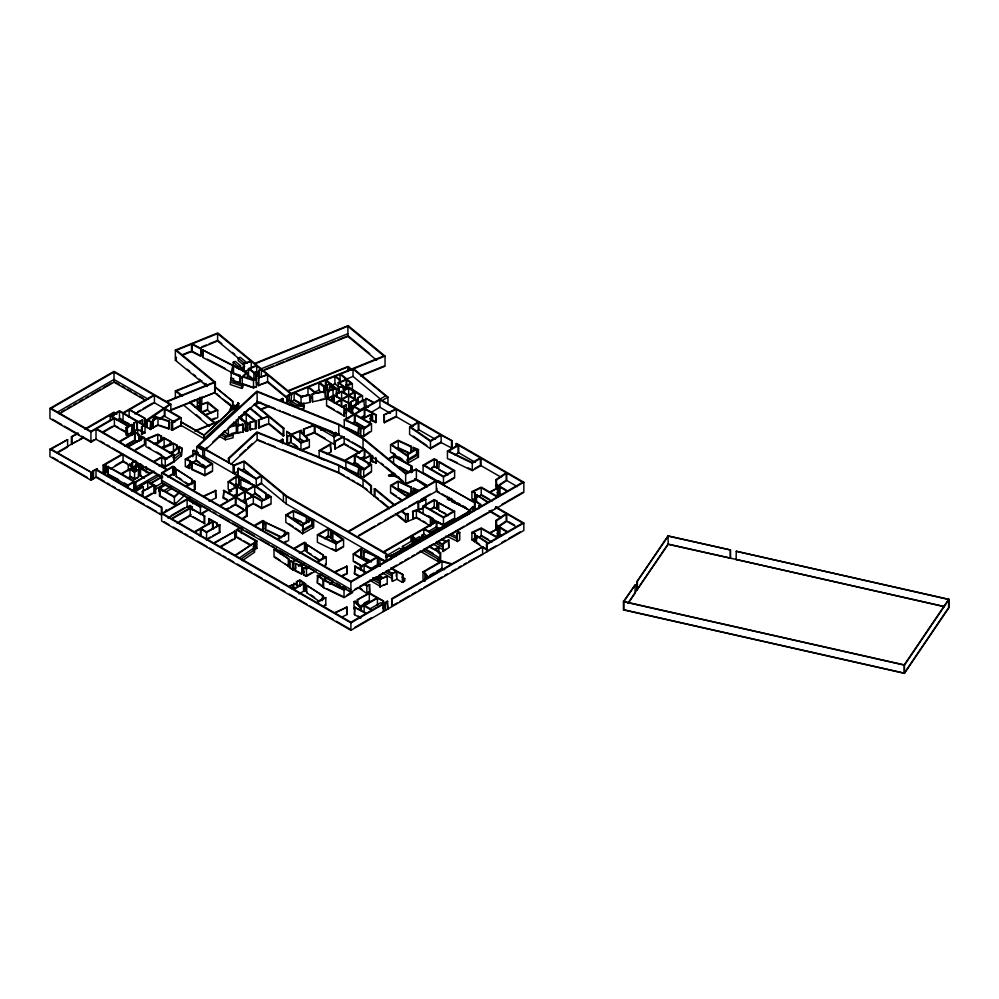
<?xml version="1.0" encoding="UTF-8"?>
<svg xmlns="http://www.w3.org/2000/svg" width="999" height="999" viewBox="0 0 999 999"><rect width="100%" height="100%" fill="white"/><g stroke="black" fill="none" stroke-linecap="round" stroke-linejoin="round"><path stroke-width="1.5" d="M411.688 540.596L411.688 536.151L423.801 529.158L431.468 533.578M231.169 380.344L231.169 372.927L232.767 365.634L202.722 349.987L202.722 357.417L232.767 373.064M202.722 349.987L247.402 372.602L243.381 376.523L253.484 379.97L255.969 378.971L256.456 386.788L253.521 387.974L242.233 384.116L242.233 376.698L246.328 372.702L233.529 366.034L232.068 372.677L240.21 375.449L240.21 382.867L233.529 381.143L233.529 378.683L231.169 377.884L230.245 384.515L241.696 388.411L242.982 387.162L242.982 384.702L232.954 381.281L233.529 378.683M298.089 408.441L303.534 409.003L303.971 405.107L296.578 404.358L289.298 400.149L287.512 401.173L287.512 396.216L294.143 392.832L301.049 396.815L309.802 394.967L309.802 402.397L301.049 404.233L294.143 400.249L294.143 392.832M303.534 409.003L303.971 405.107M635.102 584.964L623.863 601.548L623.863 609.765L904.257 673.114L948.613 607.667L948.613 599.462L736.251 551.273L949.05 599.35L949.05 607.567L904.457 673.363L623.426 609.877L623.426 601.66L635.102 584.964L635.102 593.181L628.184 603.384M637.05 581.555L668.019 535.864L730.469 549.974L730.469 558.179L668.206 544.33L637.05 589.772L637.05 581.555L668.206 536.113L730.469 549.974M628.671 602.135L668.019 544.068L944.492 606.53M944.067 606.643L736.251 559.49M904.257 673.114L904.257 664.897L948.613 599.462M904.457 673.363L904.457 665.147L949.05 599.35M386.788 556.618L395.716 553.796L467.295 512.475L473.002 506.456L473.251 509.89L469.455 513.873M385.552 557.23L395.916 553.958L467.569 512.587L473.251 506.605M134.328 423.464L134.328 430.881L133.741 430.544L133.741 423.126L137.363 421.715L143.806 425.449L141.558 426.748L141.558 434.165L144.992 432.867L145.117 418.469L129.745 409.59L154.42 395.354L169.718 404.183L146.541 419.98L146.541 427.397L151.099 429.333L151.099 421.915L148.052 420.154L153.409 416.396L157.255 417.682L152.522 420.417L152.522 427.834L158.017 425.349L168.843 428.946L169.256 421.103L153.946 416.021L153.946 420.467M237.587 405.419L237.762 403.072L238.761 403.434L238.761 406.718L204.146 438.698L181.006 425.337L172.59 430.194L171.316 429.77L171.316 422.352L180.057 417.782L164.348 408.716L153.946 416.021M168.843 428.946L169.256 421.103M171.316 429.77L180.657 425.537M239.772 383.279L240.21 375.449M241.696 388.411L241.696 385.951L242.982 384.702M227.922 413.386L232.617 405.207L232.617 401.436L214.685 386.663L232.854 401.298L232.617 404.72L236.338 406.069M204.083 439.622L204.083 435.102L238.299 403.484L237.587 403.234M204.146 438.698L204.146 435.414L238.761 403.434M196.703 452.672L196.703 446.74L256.88 391.133L279.383 400.224L282.542 398.414L283.129 401.723M192.869 456.755L192.869 450.824L193.681 450.062L198.326 452.747L198.326 455.719M257.13 391.82L199.088 445.454L233.466 465.297L244.193 460.964L286.813 496.103L348.014 531.431L435.714 480.794L416.383 469.642L405.656 473.976L363.037 438.836L338.786 424.837L257.13 391.82L257.13 401.985L338.786 434.99L363.037 449.001L405.656 484.128L416.383 479.795L426.698 485.739M204.807 449.4L207.08 447.315M212.737 442.082L225.187 430.581M229.72 426.398L233.117 423.251M238.773 418.019L248.963 408.616M204.77 450.349L257.567 401.573L256.88 401.286M179.083 492.095L174.251 496.553L160.065 488.361L160.065 495.779L166.508 499.5M174.4 497.327L159.465 488.698L159.465 496.116L174.4 504.745L174.4 497.327L178.971 493.106M174.251 503.971L175.749 502.597M174.4 504.745L184.678 495.254M228.421 462.687L228.421 458.241L256.88 431.93L279.383 441.034L282.542 439.21L283.129 442.52M229.133 462.949L229.133 458.491L257.13 432.629L338.786 465.634L363.037 479.645L370.729 485.989L370.729 493.406L371.416 493.119L371.416 485.701L363.686 479.333L339.323 465.259L280.082 441.308L283.129 439.56M239.81 455.132L245.492 449.875M247.777 447.777L252.335 443.568M231.368 463.848L257.13 440.047L257.13 432.629M181.368 448.426L179.233 447.19L179.233 452.147L181.156 453.259L181.368 455.844L181.855 448.027L179.221 446.503L171.166 453.009L162.8 448.176L173.476 443.868L177.198 445.342L177.198 448.314M181.368 455.844L181.855 448.027M170.841 444.642L170.841 441.67L164.123 438.474L156.656 444.63L161.601 447.49L172.864 442.832L177.198 445.342M161.988 447.652L164.123 445.891L164.123 438.474M179.233 447.19L171.766 453.359L173.876 454.57L173.876 461.988L165.247 466.97L161.701 464.91L159.153 466.383M172.827 457.43L179.233 452.147M173.689 459.428L181.156 453.259M173.876 461.988L181.156 455.731M192.869 450.824L196.279 452.797L185.302 459.128L185.302 466.558L189.435 468.481L189.96 460.676L186.551 459.09L196.279 453.484L211.401 463.811L204.845 467.594L191.658 462.087L191.658 469.505L204.907 475.661L212.537 471.266L212.537 463.848L197.278 453.409L198.326 452.747M189.435 468.481L189.96 460.676M191.658 469.505L192.183 461.713M306.156 522.976L306.681 516.67L293.431 510.514L285.801 514.91L285.801 522.327L302.56 533.778L313.698 527.347L313.698 519.93L308.903 517.694L308.379 522.527M410.914 452.709L411.438 446.403L398.189 440.247L390.572 444.642L390.572 452.06L407.317 463.511L418.469 457.08L418.469 449.662L413.661 447.427L413.136 450.774M410.914 493.506L411.438 487.2L398.189 481.043L390.572 485.439L390.572 492.869L402.16 500.786M413.136 491.57L413.661 488.236L418.469 490.459L416.558 490.197L406.83 495.804L407.917 496.553L407.317 496.89L390.572 485.439M362.45 566.72L353.246 561.413L353.246 553.983L360.602 548.788L361.888 549.4L361.363 557.192L360.714 549.462L361.888 549.4M360.714 549.462L354.37 553.958L368.306 562L376.835 557.067L363.574 550.811L363.574 558.229L371.528 561.987M363.574 550.811L378.022 557.067L378.022 564.485L370.467 568.856M363.574 558.229L364.098 550.437M159.728 419.38L164.885 415.759L164.885 408.329L170.841 404.145L166.87 401.86L215.372 382.242L215.372 388.186M161.064 417.682L163.536 415.946M150.2 426.073L153.409 423.813M295.279 560.077L292.607 561.625L290.122 560.676L290.122 568.094L293.132 570.042L293.144 562L297.19 559.665M301.586 574.05L302.123 566.258L301.586 574.05L295.329 571.091L295.329 563.661L300.949 565.709L304.508 563.648M293.132 570.042L293.656 562.25M295.329 571.091L295.866 563.286M302.123 566.258L295.329 563.661M316.134 570.791L306.481 576.373L303.796 575.099L303.796 567.682L306.418 568.294L308.866 566.883M303.796 575.099L306.418 575.711M438.898 553.021L438.898 547.09L434.577 549.363L429.32 546.328M442.232 539.11L446.053 541.321L448.838 540.122L448.838 547.539L443.169 551.523L442.52 543.793L445.517 541.695L441.683 539.485M457.067 531.193L459.765 532.467L459.765 539.885L457.392 541.545L456.755 533.816L458.578 532.542L455.794 531.218M438.898 547.09L435.177 549.7L440.659 552.872L440.659 560.289L438.286 561.663L420.104 551.161M443.169 551.523L443.169 544.105L448.838 540.122M457.392 541.545L457.392 534.128L459.765 532.467M442.52 551.211L445.517 549.113M456.755 541.233L456.98 533.666M231.731 491.283L228.159 489.21L228.159 481.793L235.914 476.386L239.211 477.984L236.026 477.072L229.283 481.755L245.23 490.959L254.133 485.814L240.859 479.408L240.859 486.825L247.502 490.034M233.778 486.051L236.026 484.49L236.026 477.072M363.624 435.889L369.23 431.98M363.624 476.685L370.354 472.003M240.859 479.408L255.057 485.626L266.483 493.518L266.483 499.45M236.026 484.49L239.211 485.402L239.211 477.984M240.859 486.825L246.865 489.085M348.713 418.693L346.154 417.22L346.154 409.802L353.821 414.235L344.268 419.755L344.268 427.172L358.241 433.928L358.778 426.136L345.504 419.717L354.42 414.573L370.354 423.776L363.624 428.459L360.439 427.56L360.439 434.977L363.723 436.563L371.491 431.168L371.491 423.751L363.137 418.918L370.467 414.697L370.467 422.115L369.867 421.765M363.723 436.563L363.723 429.145L371.491 423.751M358.241 433.928L358.778 426.136M360.439 434.977L360.976 427.185M340.247 466.471L358.241 474.725L358.778 466.933L345.504 460.527L354.42 455.382L370.354 464.585L363.624 469.268L360.439 468.356L360.439 475.774L363.723 477.372L371.491 471.965L371.491 464.547L363.137 459.727L370.467 455.494L370.467 462.912L368.019 464.323M363.723 477.372L363.723 469.955L371.491 464.547M358.241 474.725L358.778 466.933M360.439 475.774L360.976 467.994M260.452 529.932L263.286 528.846L263.823 521.053L262.725 520.516L254.071 525.511L236.8 515.546L247.103 508.591L236.201 515.197L220.317 506.031L235.377 497.34L246.266 503.971L246.266 511.388L246.878 511.051L246.878 503.633L235.964 496.99L245.23 491.645L252.759 495.991L245.429 500.224L245.429 503.196M281.506 537.649L265.472 529.895L265.472 522.477L284.715 531.143L284.715 535.601M263.286 528.846L263.823 521.053M265.472 529.895L266.009 522.102M284.178 535.963L284.715 531.143M447.427 496.403L447.427 499.363L449.95 499.962L448.663 499.338M469.293 509.952L451.598 501.386L465.746 507.604M240.16 528.321L237.575 529.807L256.893 540.971L256.893 548.389L254.782 549.088L254.782 541.658L255.756 540.996L236.388 529.807L236.388 537.225L250.587 545.429M220.692 546.977L234.965 538.736L234.965 531.318L214.198 543.306L234.952 555.282L253.596 543.231L235.539 555.619L288.699 586.313L292.37 584.877L292.37 589.323M255.432 549.388L255.432 541.97L256.893 540.971M239.198 558.066L252.622 548.851L254.545 549.787L254.545 552.26L242.245 560.701M254.782 549.088L255.756 548.414L253.172 546.928M241.021 559.078L254.545 549.787M242.62 518.294L246.466 515.696L246.466 508.279M241.945 519.48L247.103 516.008L247.103 508.591M496.091 489.11L496.703 484.315L507.592 490.959L522.652 482.255L506.768 473.089L496.503 480.019L496.503 487.437L495.866 479.695L506.181 472.739L480.969 458.191L472.315 463.186L447.427 451.148L447.427 458.566L472.315 470.604L480.969 465.609L480.969 458.191M499.737 484.515L504.895 481.031M499.075 485.701L506.768 480.507L506.768 473.089M496.091 529.907L496.703 525.124L507.592 531.755L522.652 523.064L506.768 513.886L496.503 520.816L496.503 528.234L495.866 527.922L495.866 520.504L506.181 513.548L495.566 507.417M498.451 526.186L506.181 520.966L506.181 513.548M497.789 527.372L506.768 521.316L506.768 513.886M215.372 382.242L176.523 350.212L191.508 344.156L191.508 351.573L200.599 356.306L201.161 348.526L192.208 343.868L192.208 351.298L201.161 355.956L201.161 348.526M202.722 357.417L203.284 349.638M228.396 500.924L223.289 498.126L223.876 490.347L235.377 496.653L244.63 491.308L244.63 498.726M223.289 498.126L223.876 490.347M355.007 421.653L355.007 414.235L364.273 408.891L372.003 413.124L371.878 420.604L375.774 422.602L376.348 414.835L364.86 408.541L364.86 415.971M375.774 422.602L376.348 414.835M372.003 455.407L371.878 461.413L376.348 463.061L376.348 458.603M359.578 576.648L354.47 573.863L355.045 566.083L366.546 572.39L371.653 569.442L364.123 565.097L360.364 566.583L360.364 569.542M354.47 573.863L355.045 566.083M360.851 618.156L354.47 614.66L354.47 607.242L366.546 613.186L371.653 610.239L364.123 605.894L360.364 607.38L360.364 610.352M354.47 614.66L355.045 606.893M162.7 477.722L96.016 439.223L90.921 442.17L49.95 418.506L49.95 408.354L114.036 371.353L166.271 401.511L214.211 382.13L175.362 350.1L217.794 332.942L254.72 363.386L348.114 325.637L385.04 356.081L385.04 366.233L360.739 376.061M110.24 416.059L119.493 410.726L123.052 412.774L153.821 395.005L114.036 372.04L51.136 408.354L90.921 431.318L113.799 418.119L110.24 416.059L110.24 420.517M57.83 411.913L114.036 379.458L148.514 399.363M61.963 411.576L64.635 410.027M67.308 408.491L71.316 406.181M73.988 404.632L76.648 403.097M79.321 401.548L83.329 399.238M86.001 397.702L88.674 396.153M91.346 394.617L100.687 389.223M103.359 387.674L111.364 383.054M59.166 413.873L114.036 382.192L145.866 400.574M93.531 471.303L93.531 478.721L92.932 478.384L92.932 470.966L96.016 469.867L161.363 507.592L161.363 515.009L96.016 477.285L90.921 480.232L49.95 456.58L49.95 449.15L67.62 439.635L67.62 447.065L57.467 452.909M57.83 452.023L71.404 444.18L71.404 436.763L78.072 432.917M84.728 429.071L114.036 412.15L116.721 413.698M67.62 439.635L51.136 449.15L91.508 472.465L91.508 479.882M71.404 436.763L77.26 434.078M86.451 428.771L114.036 412.837L116.696 414.373M136.763 428.796L136.763 421.378L119.493 411.401L111.426 416.059L128.709 426.036L132.318 424.625L132.318 432.043L127.16 435.027L127.76 435.364L127.16 427.609L132.318 424.625M49.95 408.354L90.921 432.005L96.016 429.058L166.696 469.867L161.601 472.814L161.601 482.967L350.899 592.257L523.838 492.42L523.838 482.255L456.506 443.381L455.906 446.69M127.76 435.364L125.974 435.027L125.974 427.609L128.109 426.373L114.398 418.456L96.616 428.721L118.981 441.633L134.628 432.604L134.628 440.022L126.811 444.543M145.117 418.469L129.158 409.94L123.639 413.111L138.424 421.653L142.52 419.98L142.52 424.425M74.076 442.644L76.736 441.108M79.396 439.572L83.392 437.262M71.404 444.18L83.829 437.699M116.808 420.379L119.493 418.831L134.266 427.36M103.034 431.743L112.45 426.311M137.762 411.7L140.447 410.152M143.119 408.603L152.485 403.196M102.959 432.48L114.985 425.537M134.94 414.011L154.42 402.772L164.61 408.653M93.619 439.922L90.921 441.483L81.643 436.126M133.741 423.126L136.763 421.378M125.974 427.609L127.76 427.947M142.52 419.98L139.011 421.99L144.992 425.449L141.558 426.748M131.543 435.277L131.543 430.819L133.616 431.331L137.363 429.145L137.363 421.715M137.762 435.552L137.762 429.62L134.203 431.668L139.485 434.727L139.485 440.659M146.541 419.98L151.099 421.915M152.522 420.417L158.017 417.932L168.843 421.528M145.117 425.886L144.53 426.236L144.53 418.806M139.485 434.727L135.227 432.942L119.58 441.983L127.635 446.628L143.282 437.599L140.909 436.226L140.909 440.684M146.541 427.397L147.452 427.235M141.558 434.165L143.806 432.867M152.522 427.834L157.255 425.099M140.909 436.226L144.468 437.599L144.468 445.017L134.478 450.786M124.788 446.391L135.227 440.359L137.675 441.783M144.468 437.599L128.234 446.978L153.484 461.55L161.701 456.805L165.247 458.866L172.69 454.57L145.891 439.11L145.891 446.528L167.32 458.903M171.316 422.352L172.59 422.777L181.244 417.782L181.244 426.436M145.891 439.11L157.854 434.178L161.488 436.263L161.488 440.721M92.932 470.966L96.965 468.631L97.565 468.981L96.616 469.53L125.674 486.301L133.741 481.655L133.741 489.073M106.219 472.49L105.27 471.953L105.27 464.523L106.219 465.072L105.619 472.839L103.134 472.49L103.134 465.072L121.89 454.245M49.95 449.15L91.508 472.465M103.134 465.072L106.219 465.072M105.27 464.523L123.052 454.258L123.052 461.675L110.352 469.018M181.006 425.337L181.244 421.915L204.083 435.102M348.501 325.961L255.207 363.786L291.171 393.444L383.866 355.969L347.902 326.311L347.902 336.463L376.673 360.189M135.464 449.538L143.282 445.017M128.521 486.051L107.642 474.001L107.642 466.583L121.179 473.713L132.442 467.207L128.284 464.81L128.284 470.754M170.841 441.67L163.511 437.437L155.444 443.943L147.09 439.11L157.767 434.802L161.488 436.263M103.134 472.49L107.155 470.179M115.197 465.534L123.227 460.889M105.27 471.953L107.805 470.479M107.642 474.001L118.581 479.632M128.284 464.81L129.945 463.861L130.544 464.198L129.47 464.81L133.804 467.107L133.804 471.553M131.968 467.145L131.968 462.699L134.803 461.051M131.968 462.699L135.989 461.051L135.989 465.497M135.227 471.54L135.227 465.596L138.299 463.823M127.61 478.096L129.945 476.748L134.565 479.42L138.424 477.197L138.424 469.78L134.565 472.003L129.945 469.33L121.766 474.05L135.277 481.855L149.513 473.638L139.848 468.269L139.848 475.686L144.43 478.134M133.804 467.107L130.544 468.993L134.565 471.316L138.424 469.78M135.227 465.596L140.022 468.169L139.848 475.686M173.876 454.57L165.247 459.552L161.701 457.492L154.071 461.9L167.295 469.53L173.014 466.221L175 467.594L174.363 475.324L172.952 474.363L172.952 466.945L162.787 472.814L203.247 496.166L215.834 490.584L215.834 498.002L209.166 501.298M140.622 475.249L141.209 475.586M152.959 472.34L135.277 482.542L134.328 481.993L126.274 486.65L134.328 491.308L142.12 486.8L140.11 485.639L140.11 488.611M153.983 471.066L150.1 473.301L136.588 465.497L138.898 464.16L138.898 468.618M290.534 405.382L286.925 403.296L286.925 395.879L290.559 393.781L267.607 374.862L258.304 378.022L259.403 377.585L255.507 374.375L260.09 377.31L267.12 374.463L261.601 369.905L258.766 370.454L261.114 369.505L256.718 365.884L249.688 368.718L254.083 372.352L256.918 371.79L256.918 374.762M166.496 465.571L172.69 461.988M283.129 398.751L280.082 400.512L339.323 424.463L363.686 438.524L405.856 473.301L416.483 469.006M158.217 474.263L135.876 487.15L137.65 488.186L140.285 486.663M140.11 485.639L147.727 481.243L155.669 485.826L155.669 493.244L153.896 492.907L145.317 497.852M131.643 490.971L134.328 489.41L137.65 490.646M142.283 495.954L142.283 491.508L153.297 485.139L147.727 481.93L141.296 485.639L143.307 486.8L143.307 492.744M196.703 446.74L202.76 450.237L204.483 449.25L234.066 465.646L234.066 473.064L238.449 475.599L237.862 475.936L238.449 468.181L256.256 478.459L261.039 475.686M148.164 482.117L159.99 475.287M348.501 366.758L287.999 391.321M143.307 486.8L134.927 491.645L161.95 507.255L161.95 514.672L159.253 513.111M291.646 393.831L291.046 401.598L294.842 399.962L301.261 403.671L304.008 403.097M150.787 483.054L162.612 476.236M150 483.991L162.013 477.06M169.58 475.624L173.014 473.651M188.961 464.435L191.396 463.037M193.831 461.625L196.279 460.214M202.76 456.98L203.896 456.331L256.256 486.563L261.526 483.516L261.526 476.086L256.256 479.133L237.862 468.519M167.882 477.285L172.952 474.363M196.279 453.484L196.279 460.901L186.551 466.508L189.96 468.094M142.283 491.508L153.896 485.489L155.669 485.826M155.107 486.938L161.776 483.091M155.107 489.398L164.435 484.016M158.966 491.271L158.966 488.811L165.397 485.102M145.954 496.803L152.073 493.269M170.742 486.713L163.037 491.158L158.966 488.811M191.658 462.087L204.907 468.244L212.537 463.848M165.609 492.145L172.028 488.424M211.401 471.241L204.845 475.012L192.183 469.13M185.989 486.213L194.305 480.919L195.23 481.555L195.23 488.973L192.757 490.397M186.576 486.55L195.23 481.555M341.196 406.868L341.196 399.45L335.302 402.859L327.822 398.539L332.055 396.491L332.055 400.949M354.445 399.225L354.445 391.808L348.564 395.204L341.733 391.208L336.488 393.731L336.488 396.703M349.275 407.879L349.275 403.434L341.795 399.8L335.901 403.196L342.195 406.83L346.066 404.595L346.665 409.39M350.699 407.867L350.699 401.923L354.857 399.525L348.564 395.891L342.382 399.45L349.275 403.434M357.467 403.958L357.467 398.014L361.338 395.779L355.045 392.145L349.151 395.542L356.044 399.525L356.044 405.457M301.661 433.554L301.174 430.194L291.171 434.24L286.725 431.431L290.559 434.577L286.925 436.675L291.046 434.99L300.986 443.181L300.986 450.599L309.353 447.227L309.353 439.797L308.803 439.248L301.198 442.507L291.646 434.64L299.875 431.318L306.656 438.074L306.656 441.034M346.665 404.932L342.782 407.18L344.73 408.291L344.143 416.059L326.586 405.919L326.586 398.501L332.055 396.491M350.699 401.923L356.044 399.525M357.467 398.014L362.525 395.779L362.525 401.71M495.554 506.73L523.838 523.064L523.838 530.481L350.899 630.332L161.601 521.041L161.601 513.611L166.696 510.676L165.747 510.127L167.295 510.327L188.187 498.264M326.586 398.501L344.73 408.291M202.834 505.831L200.412 507.217L187.138 499.562L162.787 513.611L171.403 518.593L191.134 507.205L189.111 506.043L189.111 509.003M190.26 497.752L187.725 499.213L200.412 506.543M286.725 431.431L286.925 444.105L290.559 442.008L290.559 434.577M346.154 409.802L351.211 407.567L351.211 413.499M352.635 413.474L352.635 406.056L363.873 399.575L364.473 407.33L359.141 410.402M368.444 407.305L365.896 405.831L365.896 398.401L374.163 402.497L385.614 395.879L353.034 369.018L340.709 374.001L352.372 383.616L352.372 391.034M351.211 407.567L347.34 409.802L354.42 413.886L360.314 410.489L352.635 406.056M364.473 399.912L353.821 406.056L360.901 410.152L373.564 402.834L365.896 398.401M286.925 444.105L291.046 442.407L291.046 434.99M344.081 413.848L346.665 412.362M353.658 408.316L351.286 409.69L351.286 402.272M171.204 515.484L184.278 507.942M167.907 518.081L187.138 506.98L189.798 508.503M192.782 503.708L196.229 502.235M189.111 506.043L190.185 505.419L192.32 507.205L192.32 510.164M177.21 523.339L190.26 515.809L204.72 523.476L204.72 516.058L190.26 508.391L172.003 518.931L194.281 531.805L212.537 521.266L212.537 528.683M192.32 507.205L190.846 508.054L204.72 516.058M364.86 408.541L379.92 399.85L395.804 409.028L383.816 414.947L384.353 422.739L396.403 416.783L396.403 409.365L383.816 414.947M385.04 356.081L353.584 368.793L387.949 397.127L382.18 400.474L452.122 440.846L452.122 448.264L440.547 442.27M229.183 493.818L229.183 490.846L236.513 486.613L236.513 494.03L234.066 495.442M229.183 490.846L237.1 486.963L244.63 491.308M179.296 521.453L191.134 514.622M360.901 417.57L363.436 416.108M351.873 423.464L354.42 421.99L365.047 428.134M361.626 417.832L364.273 416.308L364.273 408.891M371.141 412.337L379.92 407.267L379.92 399.85M372.003 413.124L375.774 415.184M338.261 433.828L335.527 435.402L326.523 430.194L325.1 431.019L315.01 425.199L315.01 432.617M201.698 513.211L205.569 510.976M314.785 424.687L303.509 429.245L314.31 425.474L334.103 436.9L339.385 433.853M208.878 509.752L200.412 514.647L200.412 507.217M227.173 499.425L223.876 497.777M233.441 496.491L237.1 494.38L237.1 486.963M265.846 498.276L265.846 493.818L254.733 486.163L245.816 491.308L261.763 500.511L269.88 496.615L267.67 495.092L268.306 494.78L271.054 496.678L271.054 504.095L261.701 508.578L253.346 503.758L246.016 507.992M256.256 485.876L261.039 483.104L286.164 503.833L386.226 561.6L386.226 554.183L286.164 496.416L243.993 461.638L233.366 465.934L233.366 473.351M319.143 457.942L319.143 450.524L330.319 444.068L330.906 451.823L326.985 454.095M359.652 453.134L344.156 444.18L334.702 448.951L334.702 441.533L342.732 436.9M330.906 444.405L320.442 450.462L344.742 460.277L364.46 448.901M334.702 441.533L344.156 436.763L344.156 444.18M208.516 523.389L209.103 518.593L217.282 523.314L217.282 526.286M225.999 509.478L228.509 508.029M231.019 506.58L233.529 505.132M226.586 509.827L235.377 504.757L235.377 497.34M241.258 501.361L245.23 499.063L245.23 491.645M250.911 495.779L254.733 493.581L254.733 486.163M338.723 446.64L344.068 443.544M245.429 500.224L253.346 496.341L261.701 501.161L271.054 496.678M206.556 532.517L206.556 539.935L219.892 532.242L219.892 524.825L206.556 532.517L200.387 528.958L194.88 532.142L213.611 542.957L234.965 531.318M200.986 536.038L200.986 528.621L213.137 521.603L217.282 523.314M246.653 506.943L251.536 504.12M219.892 524.825L206.556 531.83L200.986 528.621M207.829 538.523L210.377 537.05M212.924 535.576L219.892 532.242M355.007 462.45L355.007 455.032L364.273 449.687L364.273 457.105L360.302 459.403M452.122 440.846L441.146 435.202L441.146 442.619L430.469 448.776L409.602 434.403L409.602 426.985L418.256 421.99L418.256 429.408L435.439 439.323M418.856 422.327L410.739 427.01L430.532 440.646L440.547 434.852L418.856 422.327L418.856 429.745L416.533 431.081M236.388 529.807L239.735 527.872M360.514 458.591L363.149 457.08M351.873 464.273L354.42 462.799L365.047 468.931M410.914 446.778L398.251 440.896L391.708 444.667L406.281 454.632L415.896 449.088L413.136 447.802M263.286 521.428L254.658 525.861L277.272 538.911L287.387 533.066L286.363 532.567L286.9 532.205L288.624 533.041L288.624 540.459L284.59 542.782M220.092 546.628L226.586 542.894M229.183 541.396L233.067 539.148M306.156 517.045L293.494 511.163L286.938 514.947L301.523 524.912L311.139 519.355L308.379 518.081M388.324 458.841L393.606 455.794L411.988 466.421L411.988 472.352M388.811 459.253L393.606 456.481L411.988 466.421M418.469 449.662L416.558 449.388L406.83 455.007L407.917 455.744L407.917 463.174M430.469 448.776L430.469 441.358L441.146 435.202M407.317 463.511L407.917 455.744M416.558 454.345L406.83 459.965L407.917 460.701L417.869 454.957L416.558 454.345L416.558 449.388M430.532 448.064L439.298 442.994M288.624 533.041L277.859 539.248L293.781 548.439L304.545 542.232L305.994 543.231L305.994 550.649L304.495 550.362L304.495 542.944L294.38 548.788L316.983 561.838L325.312 556.543L326.236 557.18L326.236 564.61L323.763 566.033M313.698 519.93L311.788 519.667L302.06 525.274L303.147 526.023L303.147 533.441M302.56 533.778L303.147 526.023M311.788 524.625L302.06 530.232L303.147 530.981L313.099 525.224L311.788 524.625L311.788 519.667M283.591 542.682L286.126 541.221M275.162 549.587L288.936 559.103L288.936 566.52L274.026 556.98L274.026 549.562L276.573 548.089M415.784 469.293L475.112 502.859L475.112 510.277M448.089 474.862L438.736 469.468L439.323 461.7L454.62 470.529L454.62 477.959L443.481 484.39L423.089 472.614L423.089 465.197L434.228 458.766L437.312 460.539L437.312 467.957L434.228 466.87L430.494 469.018M447.427 451.148L458.091 444.98L458.091 452.41L475.274 462.325M437.312 460.539L434.228 459.453L424.275 465.197L443.481 476.286L453.434 470.529L438.736 462.05M480.382 457.854L458.691 445.329L448.663 451.111L472.265 462.537L480.382 457.854L480.382 465.272L500.874 477.097M410.914 487.574L398.251 481.693L391.708 485.477L406.281 495.442L415.896 489.885L413.136 488.611M280.319 554.033L282.904 552.547M431.755 467.607L434.228 466.183L437.312 467.957M454.932 454.92L458.691 452.747L458.691 445.329M317.395 534.815L328.309 528.508L331.119 530.519L331.119 537.949L328.234 536.65L328.234 529.233L318.631 534.79L335.889 543.206L342.432 539.423L332.242 532.105L332.904 531.805L343.556 539.46L343.556 546.878L335.939 551.273L317.395 542.232L317.395 534.815L335.939 543.856L343.556 539.46M438.736 469.468L446.978 473.538M324.663 538.036L328.309 535.926L331.119 537.949M299.438 553.284L304.495 550.362M324.638 538.736L328.234 536.65M475.112 502.859L436.301 481.131L348.601 531.768L386.825 553.833L386.825 561.263L385.552 560.526L391.471 558.641M423.089 465.197L443.481 476.973L454.62 470.529M295.841 567.869L293.656 569.667M298.539 566.308L302.572 563.973M443.481 483.703L453.434 477.959M301.598 566.008L304.283 564.472M358.803 535.352L375 526.011M377.697 524.45L380.394 522.889M384.44 520.554L393.881 515.097M396.578 513.548L399.275 511.988M401.985 510.427L406.031 508.091M408.728 506.53L418.169 501.073M420.866 499.525L430.319 494.068M474.587 468.618L479.22 465.946M356.693 537.25L436.9 490.946L439.51 492.457M342.432 546.84L335.889 550.624L331.905 548.676M326.236 557.18L317.582 562.175L334.428 571.903L347.015 566.321L347.015 573.738L341.683 576.373M303.796 567.682L306.481 568.955L308.891 567.557M304.283 571.89L302.123 573.676M423.089 513.424L423.089 505.993L434.228 499.562L437.312 501.348L437.312 508.766L434.228 507.667L430.494 509.827M437.312 501.348L434.228 500.249L424.275 505.993L443.481 517.082L453.434 511.338L438.736 502.847L438.736 510.264L448.089 515.671M307.642 575.012L311.326 572.889M293.793 589.298L293.793 583.366L299.051 585.714L303.521 583.129L299.825 580.569L296.403 581.855L296.403 584.827M296.403 581.855L299.875 579.857L305.569 583.778L305.569 591.208L304.071 590.921L304.071 583.503L293.943 589.348L316.558 602.397L324.238 597.414L325.799 597.739L325.799 605.157L323.326 606.593M292.37 584.877L289.285 586.65L293.356 588.998L298.451 586.051L293.793 583.366M438.736 502.847L454.62 511.338L454.62 518.756L443.481 525.187L416.483 509.815L412.624 511.363L413.111 519.18L412.624 511.363M430.519 509.128L434.228 506.98L437.312 508.766M346.491 595.466L351.748 591.945L352.672 592.582L344.018 597.589L323.601 587.699L317.395 582.979L317.395 575.549L319.006 575.998L321.653 574.462M322.202 574.825L319.505 576.386L323.614 579.595L326.311 578.034M438.736 510.264L445.704 513.611M317.395 582.979L317.994 575.212M299.013 593.843L304.071 590.921M413.111 511.763L416.383 510.439L430.969 518.169L430.969 525.599M328.221 577.609L324.2 579.932L343.968 589.51M432.392 524.125L432.979 519.343L432.979 523.788M383.092 551.972L435.714 521.59L432.392 519.68M383.279 552.547L411.101 536.488L414.535 537.787L411.688 536.151L411.688 541.108M444.655 525.911L436.301 521.94L424.4 528.808L432.043 533.229M423.089 505.993L443.481 517.769L454.62 511.338M329.57 584.253L333.591 581.93M360.364 566.583L367.707 562.337L353.246 553.983M378.022 557.067L364.71 564.747L372.24 569.093L384.965 561.763L379.895 558.828L379.895 566.246M496.953 495.142L497.539 495.479L497.539 488.061L490.222 492.295L497.752 496.64M496.091 484.652L507.005 491.296L488.211 502.147L476.498 494.767L476.498 502.185L481.456 505.606M379.895 558.828L385.552 561.413L487.649 502.472L476.498 494.767M386.076 555.894L399.488 548.151L401.848 549.525L391.121 555.719M400.474 550.049L402.447 548.901L402.447 546.441L411.101 541.446L413.474 542.819L413.474 537.862M414.223 539.635L419.293 536.713L421.079 537.737L421.079 540.209M424.6 539.085L422.028 537.599L422.028 535.139L423.801 534.115L427.634 536.326M440.472 528.883L436.301 526.898L428.896 531.168L430.681 532.192L436.463 528.858L439.198 530.157M415.959 542.27L415.959 539.298L418.806 540.259M419.518 538.361L422.215 536.8M443.481 524.5L453.434 518.756M413.474 542.132L421.079 537.737M420.204 538.648L422.028 537.599M413.474 542.819L404.82 547.814L402.447 546.441M393.107 555.094L418.219 540.596L415.959 539.298M498.963 493.981L499.1 486.488L498.963 493.981L499.675 494.255L499.675 486.838M390.609 559.677L390.609 556.718L392.744 557.255M478.908 508.703L478.908 505.731L481.043 506.281M358.828 575.574L356.106 574.088M394.155 555.169L417.507 541.683M161.601 472.814L350.899 582.105L523.838 482.255M325.799 597.739L317.145 602.734L334.428 612.712L347.015 607.13L347.015 614.547L341.683 617.182M317.395 575.549L323.601 580.282L344.018 590.159L346.491 588.736M354.67 589.41L357.18 587.961M359.69 586.5L371.653 579.595M373.564 578.496L376.211 576.96M378.871 575.436L382.842 573.139M385.552 571.565L388.199 570.042M392.157 567.757L396.79 565.084M399.5 563.523L402.197 561.962M404.895 560.402L408.941 558.066M411.638 556.505L414.335 554.957M417.033 553.396L421.079 551.061M423.776 549.5L433.229 544.043M435.926 542.494L445.367 537.037M448.064 535.476L464.26 526.136M466.958 524.575L480.457 516.783M481.043 516.446L487.649 512.624M489.485 511.563L492.045 510.089M494.592 508.616L497.152 507.142M501.71 504.507L505.681 502.21M507.005 501.448L522.652 492.42M373.002 579.058L373.788 579.083M380.045 579.32L376.798 577.397L380.831 579.395M372.889 577.722L375.349 579.145L380.045 578.846M380.831 578.871L377.585 577.422M354.071 609.065L354.071 601.635L355.257 600.961L361.201 606.893L376.835 597.864L369.305 593.518L357.267 599.8L357.267 604.245M357.267 599.8L369.305 592.844L383.541 601.048L382.942 608.816M396.303 576.423L396.303 571.465L391.833 573.588L396.89 571.803L402.972 574.625L402.972 582.042M429.433 547.077L440.659 552.872M402.972 579.582L404.745 578.558L404.745 581.018L402.372 582.392L396.89 579.22L392.37 581.381L391.833 573.588M422.702 550.199L438.286 559.19L440.059 558.166L424.125 548.963M363.961 603.346L367.969 601.036M359.128 606.818L369.305 600.948L369.305 593.518M360.364 607.38L354.071 601.635M423.014 571.79L424.937 573.975L424.937 581.393L423.014 579.208L423.014 571.79L441.82 560.926L451.923 563.898L482.579 546.878L482.579 554.295L468.918 561.5M383.541 601.048L377.435 598.214L364.71 605.556L372.24 609.902L382.892 603.758M496.953 535.939L497.539 536.288L497.539 528.871L490.222 533.091L497.752 537.437L507.005 532.092L496.091 525.462M426.223 578.409L426.223 575.436L428.771 577.26L451.311 564.26L441.983 561.525L424.038 571.878L425.686 573.751L425.686 579.682M370.229 608.741L380.831 602.622L383.491 604.095L383.491 611.513L382.842 611.201M358.216 616.046L358.828 616.371M429.732 575.324L433.753 573.001M436.451 571.453L441.82 568.356M497.102 533.491L499.675 535.052L499.675 527.634M425.324 578.558L441.983 568.943L444.642 569.717M387.887 601.548L385.502 602.934L385.502 610.352L384.902 602.584L387.3 601.211L387.887 608.978L387.3 601.211M482.579 546.878L392.27 599.025L392.27 606.443L391.683 606.093L391.683 598.676L428.146 577.622L426.223 575.436M523.838 523.064L486.975 544.343L486.975 551.76L486.376 544.005L487.649 543.269L476.498 535.576L488.211 542.944L497.152 537.787L481.218 528.583L473.101 532.467L475.312 534.003L475.312 541.421L474.513 541.82M161.601 513.611L350.899 622.901L383.491 604.095M354.67 627.472L365.959 620.953M366.546 620.604L371.653 617.657M393.032 605.319L397.09 602.984M399.787 601.423L409.24 595.966M411.938 594.405L415.996 592.057M418.693 590.496L421.391 588.948M424.1 587.387L428.146 585.039M428.771 584.69L435.402 580.856M438.049 579.333L442.033 577.035M444.68 575.499L447.327 573.975M451.923 571.316L455.856 569.055M458.466 567.544L461.076 566.033M463.698 564.522L466.308 563.011M486.376 551.423L487.649 550.686M488.211 550.374L495.879 545.941M501.71 542.569L505.681 540.284M508.853 538.449L520.142 531.93M474.513 501.011L475.312 500.624L475.312 493.206L473.101 491.67L481.218 487.787L497.152 496.978M476.336 502.272L477.135 501.885L480.819 504.445M476.336 543.081L477.135 542.682L479.595 544.393M423.663 507.992L418.082 510.202L418.082 502.784L425.624 498.926L426.173 505.219M418.082 502.784L426.173 499.288M418.082 510.202L421.853 508.266M214.548 392.994L215.185 392.682M217.033 393.931L216.895 394.58M215.834 490.584L203.833 496.515L219.718 505.681L234.777 496.99L223.289 490.696M385.139 421.715L395.804 416.446L413.111 426.436M347.015 566.321L335.015 572.252L350.899 581.418L365.959 572.727L354.47 566.433M342.457 575.362L345.13 574.038M347.015 607.13L335.015 613.049L350.899 622.227L365.959 613.523L354.47 607.242M172.952 466.945L175 467.594M188.224 484.89L176.186 476.585L176.186 469.168L192.482 479.657L192.482 482.617M176.186 476.585L176.835 476.273M176.186 469.168L192.482 479.657M304.495 542.944L305.994 543.231M319.218 560.526L307.18 552.222L307.18 544.805L323.476 555.282L323.476 558.254M274.026 549.562L288.936 559.103M307.18 552.222L311.438 554.395M290.122 568.094L292.607 569.043M307.18 544.805L323.476 555.282M304.071 583.503L305.569 583.778M318.793 601.086L306.755 592.782L306.755 585.352L323.052 595.841L323.052 598.813M306.755 592.782L307.405 592.469M306.755 585.352L323.052 595.841M333.703 395.067L334.24 402.859L333.703 395.067L341.795 399.113L347.964 395.542L341.621 391.883L336.488 393.731M362.525 395.779L349.001 387.162L343.931 390.147L348.701 388.486L354.445 391.808M265.846 493.818L266.483 493.518M497.539 488.061L489.622 491.958L481.268 487.125L471.915 491.608L475.312 493.206M497.539 528.871L489.622 532.754L481.268 527.934L471.915 532.405L475.312 534.003M269.88 504.033L261.763 507.929L255.12 504.095M474.45 498.439L481.218 495.204L491.845 501.336M471.915 532.405L471.915 539.835L475.924 537.912M474.45 539.248L481.218 536.001L491.845 542.132M358.042 587.375L366.82 593.518L369.68 592.17L369.68 584.74L366.933 585.426L364.485 583.716M379.183 575.561L383.017 577.772L387.187 576.423L387.187 583.841L379.77 586.738L379.77 579.32L382.367 578.084L378.546 575.874M364.31 584.34L366.82 586.101L369.68 584.74M379.77 579.32L387.187 576.423M366.933 592.844L368.881 591.92M379.77 586.738L380.419 586.438L369.68 580.232M383.017 585.189L387.187 583.841M328.234 529.233L331.119 530.519M332.242 532.105L332.242 539.535L332.904 539.223L332.904 531.805M228.671 402.984L224.663 400.724M229.72 404.595L230.394 404.295M260.901 402.285L255.207 404.583L283.853 428.209L283.853 435.639L283.167 435.914L268.669 423.951L258.741 427.922L258.391 420.055L268.182 416.133L253.921 404.37M266.833 424.1L258.391 427.472M192.208 343.868L217.595 333.616L250.774 360.976L243.594 363.873L243.594 371.291L242.145 370.105L242.145 367.644L244.705 366.608M175.362 357.517L176.523 357.63M181.806 354.907L190.447 351.423M201.96 346.765L206.281 345.017M209.153 343.856L217.794 340.359M181.968 355.432L192.208 351.298M200.674 347.877L218.282 340.759L221.803 343.668M175.362 350.1L175.362 360.252L176.523 360.377M243.856 365.222L238.174 360.539L238.174 358.079L240.235 357.242L247.252 363.037M233.229 362.225L235.289 361.388L240.572 365.734L240.572 368.206L238.511 369.031L238.511 366.571L233.229 362.225L233.229 364.685L237.45 368.169M175.362 398.314L175.362 390.896L200.824 380.607M201.835 380.781L176.523 391.021L182.53 395.979M238.511 366.571L240.572 365.734M243.594 363.873L251.248 361.376L256.243 365.484L248.514 368.606L248.514 376.024L253.871 380.444L253.871 373.027L248.514 368.606M249.812 369.368L244.068 371.69L244.068 364.273M260.901 368.893L347.902 333.728M253.871 373.027L256.918 371.79M264.772 369.48L273.401 365.996M276.273 364.835L283.454 361.925M286.326 360.764L335.177 341.021M338.049 339.86L348.114 335.789M262.337 371.054L348.501 336.114L369.717 353.609M191.109 401.423L195.055 399.837M171.915 409.39L215.372 392.407L169.68 410.876M242.233 376.698L253.521 380.557L256.456 379.37M199.538 397.427L199.538 404.857L200.637 404.408L197.365 401.71L197.365 398.738M195.055 407.255L199.038 406.206L199.038 410.664M199.538 404.857L207.817 402.073L217.72 410.239L217.72 417.657L211.051 420.354M199.038 406.206L196.291 407.317L205.245 414.697L216.558 410.114L207.617 402.747L200.899 404.87L200.899 412.287M258.304 378.022L258.304 385.452L259.403 385.002L256.481 382.592M260.09 384.727L267.12 381.88L287.113 398.364M258.304 385.452L267.607 382.28L267.607 374.862M202.285 411.725L206.431 410.052M210.964 412.924L207.617 410.164L201.373 412.687L201.373 405.269M217.72 410.239L205.719 415.084L214.897 422.652L220.767 420.279M210.901 419.83L215.147 418.106M153.759 443.831L157.767 442.22L157.767 434.802M254.72 404.195L259.028 402.447M287.762 390.834L348.114 366.433L352.035 369.68M195.841 430.357L214.211 422.927L189.485 402.547M194.93 431.318L219.131 421.528M323.726 392.782L323.726 386.85L318.856 382.842L308.679 386.95L316.146 393.119L324.925 391.271L325.212 399.138L312.475 401.823L312.188 393.956L315.334 393.294L307.992 387.225L294.842 392.545L301.261 396.253L309.802 394.967M326.673 389.523L326.673 385.065L329.82 383.791L325.437 380.182L319.543 382.555L324.825 386.413L324.825 392.345M325.437 380.182L325.437 387.6L326.124 387.312L326.124 379.895L334.915 376.348L339.473 380.095L339.473 383.067M346.216 385.314L346.216 379.383L340.022 374.275L335.602 376.061L340.159 379.82L339.473 380.095M242.32 415.234L245.804 413.823L243.818 412.187M241.159 418.668L241.159 415.696L246.278 414.223L254.57 421.054L250.025 422.24L250.025 429.657L256.144 428.596L256.144 421.178L244.63 412.013M261.9 408.703L266.221 406.968M260.901 409.702L269.468 406.243M323.726 386.85L324.825 386.413M326.673 385.065L330.307 384.19L330.594 387.4M330.594 384.428L331.281 384.153L331.281 387.125M301.411 397.302L307.992 394.655L312.188 398.114M313.761 392.32L319.543 389.985M331.144 385.289L335.602 383.479M346.191 379.208L353.034 376.436L380.956 399.463M338.211 390.035L338.211 382.617L346.216 379.383M332.23 390.234L332.23 385.776L332.917 385.502L336.838 388.811L336.413 395.804M345.866 389.685L345.866 385.227L351.161 383.454L346.69 379.782L339.373 382.729L343.818 386.476L343.931 393.119M325.936 388.673L328.234 390.572L327.597 398.126L328.234 397.989L325.936 396.091L325.936 388.673L327.098 388.798M329.37 391.745L329.37 387.287L332.517 386.014L332.517 390.472M238.823 424.063L238.137 424.338L238.137 418.406M329.37 387.287L333.004 386.413L335.689 388.623L329.046 390.397L325.437 387.6M362.475 374.775L383.866 366.121M169.468 452.909L173.476 451.286L173.476 443.868M258.391 420.055L268.669 416.533L283.167 428.496L283.167 435.914M343.032 388.673L346.69 387.2M283.167 428.496L283.853 428.209M301.661 430.594L300.562 431.031L307.38 437.824L307.38 440.796M286.725 438.848L287.412 438.573M306.331 435.527L314.785 432.105M297.128 439.835L299.875 438.736L302.772 441.633M305.282 436.551L314.31 432.892L334.103 444.33L334.103 436.9M320.741 430.294L323.601 429.133M238.886 468.431L238.187 468.706L238.187 476.123M300.986 443.181L309.353 439.797M238.324 471.341L233.479 473.414L233.479 465.984M241.159 470.204L243.993 469.055L256.231 479.145L256.256 486.563M302.61 449.363L308.241 447.077M247.839 472.227L247.153 472.502L247.777 473.988M392.132 474.288L388.536 475.749L393.331 473.276M394.043 473.888L389.16 475.749L392.769 473.813M394.68 473.938L389.797 475.786L394.605 473.364M389.797 475.312L390.434 475.836L394.043 474.375M395.379 474.537L391.708 475.911L394.106 474.463M390.434 475.836L394.742 474.5M391.708 475.437L394.742 474.987M392.332 475.949L395.379 475.024M370.729 485.989L371.416 485.701M411.213 470.779L407.505 472.04L411.213 470.779L411.213 466.645M374.975 488.636L374.975 496.053L374.288 496.341L374.288 488.911L374.975 488.636L395.167 505.294M405.856 483.454L416.483 479.17M407.542 513.424L408.029 521.241L408.029 513.823L405.856 514.098L402.297 511.163M401.011 510.951L405.656 514.772L408.029 513.823M407.542 520.841L405.856 521.528L396.353 513.686M412.624 518.793L415.197 517.744M395.204 513.573L405.656 522.202L416.383 517.857L430.382 525.936M345.866 385.227L347.44 385.789L347.44 388.748M306.656 438.074L307.38 437.824M338.886 393.494L338.886 387.562L342.669 386.301L338.211 382.617M327.597 390.709L336.838 388.811M338.886 387.562L343.818 386.476M352.372 383.616L347.44 385.789M424.937 573.975L425.686 573.751M230.07 426.473L236.313 424.837L234.178 423.064M237.712 433.404L237.712 425.986L236.813 425.237L228.409 427.435L228.409 434.852L243.182 431.98L242.832 424.113L237.999 425.374L233.766 421.89M245.779 431.306L245.429 423.439L245.779 431.306L247.777 430.781L247.777 423.364L238.823 416.645M237.712 425.986L243.182 424.563M247.777 423.364L245.429 423.439M250.025 422.24L256.144 421.178M231.431 433.529L236.313 432.255L236.288 419.742M237.999 432.804L240.409 432.167M245.429 430.856L242.57 427.997M247.777 430.781L243.306 427.759M250.025 429.657L252.297 429.071M256.144 428.596L255.344 428.271L255.344 420.854M221.591 435.127L225.399 437.325L233.092 435.314L233.092 437.787L225.399 439.785L219.056 436.126M312.188 393.956L325.212 391.72M320.542 399.612L323.464 399.001M303.534 406.543L295.354 405.706L287.512 401.173M623.863 601.548L904.257 664.897M623.426 601.66L904.457 665.147M159.515 425.287L169.256 428.534M231.169 372.927L239.772 375.861M233.429 380.557L240.21 382.867M243.381 383.953L253.484 387.4L256.456 386.788M230.245 382.043L241.696 385.951M237.762 406.356L238.761 406.718M232.617 405.207L236.338 406.556M232.03 405.744L235.764 407.093M232.03 406.231L235.764 407.567M231.443 406.768L235.177 408.116M231.443 407.255L233.928 408.141M230.856 407.792L234.59 409.14M230.27 408.816L232.755 409.715M228.421 458.241L229.133 458.491M258.941 402.122L275.299 408.728M279.383 410.389L280.082 410.664M282.967 411.838L290.197 414.76M293.082 415.921L332.105 431.693M334.99 432.867L339.323 434.615L338.786 434.99L338.786 424.837M319.143 450.524L358.241 467.307M320.542 458.504L324.762 460.214M258.291 439.922L265.322 442.769M268.132 443.906L275.162 446.74M282.967 449.9L297.427 455.744M300.312 456.918L339.323 472.689L344.455 475.649M257.13 440.047L338.786 473.051L363.037 487.062L389.398 508.791M398.189 447.664L408.791 452.584M409.515 453.546L398.251 448.314L398.251 440.896M398.189 488.461L408.791 493.394M409.515 494.343L398.251 489.11L398.251 481.693M185.302 459.128L189.435 461.063M293.431 517.932L301.373 521.628M304.745 523.813L293.494 518.581L293.494 511.163M360.602 556.206L361.888 556.818M364.098 557.854L370.766 561.001M446.316 526.073L436.9 521.59L436.9 526.048M456.755 533.816L457.392 534.128M442.52 543.793L443.169 544.105M448.838 547.539L448.189 539.822M290.122 560.676L293.132 562.624M295.866 570.716L299.675 572.527M451.61 534.178L457.18 536.838M448.776 534.715L456.98 538.611M446.041 535.876L457.005 541.096M360.439 427.56L363.723 429.145M344.268 419.755L358.241 426.511M346.84 427.784L358.778 433.554M360.439 468.356L363.723 469.955M345.504 467.944L358.778 474.363M235.914 483.816L239.211 485.402M265.472 522.477L284.178 531.518M262.725 527.934L263.823 528.471M267.345 530.169L280.707 536.625M450.049 459.203L456.993 462.562M468.106 467.944L472.265 469.955M254.782 541.658L255.432 541.97M326.835 588.636L342.645 596.291M495.866 479.695L496.503 480.019M495.866 520.504L496.503 520.816M246.466 515.696L247.103 516.008M191.508 344.156L200.599 348.888M207.417 359.203L225.337 368.544M242.482 378.122L233.529 373.451L233.529 366.034M369.967 418.756L375.075 421.553M371.241 460.264L373.801 461.663M396.403 409.365L418.256 421.99M455.906 443.731L458.091 444.98M379.333 406.93L390.509 413.386M517.357 486.625L506.181 480.169L506.181 472.739M357.567 401.024L355.045 399.563L355.045 392.145M370.467 414.697L362.537 418.581L355.007 414.235M351.074 404.757L348.564 403.309L348.564 395.891M334.24 395.442L341.196 399.45M327.822 405.956L334.053 409.553M337.163 411.351L340.934 413.524M356.268 422.377L362.537 425.999M363.137 426.348L365.522 427.722M481.268 494.542L489.622 499.375M438.361 480.744L442.195 482.967M490.172 511.038L499.6 516.483M509.028 521.928L514.41 525.037M488.936 511.013L500.874 517.907M506.768 521.316L516.033 526.66M478.908 505.731L480.457 506.63M400.05 466.945L407.792 471.416M408.304 472.39L393.606 463.898L393.606 456.481M473.002 509.74L474.525 510.626L474.525 503.209M341.895 436.101L344.455 437.574M347.015 439.061L349.588 440.547M352.147 442.02L363.686 448.688L370.716 454.483M417.757 479.907L426.685 485.064M442.12 493.968L455.157 501.498M457.767 502.997L460.377 504.507M462.987 506.018L465.596 507.517M470.379 510.964L436.301 491.296L436.301 481.131M370.467 455.494L362.537 459.378L355.007 455.032M344.742 443.843L348.564 446.053M350.437 447.127L357.917 451.448M316.271 433.341L325.1 438.436M356.268 463.174L358.778 464.635M481.268 535.352L488.436 539.485M330.906 451.823L330.319 444.068M428.109 515.634L433.229 518.593M347.015 477.122L349.588 478.608M352.147 480.082L354.707 481.568M357.28 483.041L366.995 489.485M417.794 517.994L420.429 519.505M423.064 521.028L425.699 522.552M438.411 541.858L443.506 544.805M436.575 541.483L442.957 545.179M422.028 535.139L424.6 536.625M436.188 543.319L442.619 547.027M433.616 544.293L442.619 549.5M425.374 549L433.266 553.558M222.44 433.566L226.273 435.776L231.868 434.315L233.092 435.314M170.255 411.226L170.841 411.576L170.841 404.145M164.885 408.329L181.244 417.782M115.372 382.28L119.393 384.603M122.078 386.151L124.75 387.699M127.435 389.235L131.443 391.558M134.128 393.107L136.801 394.655M139.485 396.203L143.506 398.526M181.006 422.053L204.146 435.414M174.825 422.177L164.348 416.133L164.348 408.716M390.609 556.718L392.157 557.604M238.886 475.849L249.575 482.017M199.126 455.556L201.548 456.968M149.063 428.159L151.099 429.333M391.009 567.719L402.972 574.625M391.046 568.431L396.303 571.465M402.147 577.06L404.745 578.558M380.482 565.909L377.435 564.148L377.435 556.73M388.349 571.141L392.345 573.451M387.1 571.103L392.357 574.138M119.493 418.144L121.866 419.505M128.946 423.601L123.052 420.879L123.052 413.461M140.21 430.107L144.992 432.867M137.363 429.145L142.52 432.117M385.252 572.09L391.745 575.849M228.159 481.793L236.513 486.613M382.654 573.051L391.745 578.309M131.543 430.819L134.628 432.604M354.37 561.376L360.701 565.034M116.234 426.248L118.731 427.697M121.216 429.133L124.962 431.293M126.861 433.079L114.398 425.874L114.398 418.456M376.024 577.36L379.258 579.295M378.484 579.27L375.237 577.809M148.277 447.215L150.674 448.601M156.656 452.048L161.601 454.907M374.45 577.784L376.91 579.208M373.676 577.759L376.136 579.17M373.451 577.897L379.82 581.568M372.365 579.32L380.419 583.965M161.701 464.235L164.061 465.596M100.562 441.158L104.508 443.431M107.143 444.955L109.765 446.478M112.4 448.002L118.981 451.798M119.58 452.135L137.537 462.5M140.185 464.036L142.845 465.571M145.504 467.107L153.484 471.715M154.071 472.052L156.718 473.576M159.365 475.112L162 476.635M135.327 461.725L140.272 464.572M161.601 480.232L350.899 589.522M52.46 419.28L61.751 424.637M64.398 426.161L78.983 434.59M162.787 482.967L184.703 495.616M185.989 496.366L201.96 505.594M203.833 506.668L210.452 510.489M213.099 512.025L215.747 513.548M219.718 515.846L229.583 521.54M232.23 523.064L236.201 525.362M236.8 525.699L243.444 529.532M246.091 531.068L254.071 535.676M259.977 539.085L269.293 544.455M271.953 545.991L274.613 547.527M279.183 550.174L288.474 555.531M291.134 557.067L293.781 558.603M294.38 558.941L302.36 563.548M305.02 565.084L314.323 570.466M320.167 573.838L333.129 581.318M336.338 583.166L340.309 585.464M342.957 586.987L345.604 588.523M348.251 590.047L350.899 591.583M123.639 461.338L127.348 463.474M123.052 461.675L128.272 464.697M138.424 477.197L134.565 478.733L130.544 476.411M208.516 518.931L212.537 521.266M237.575 537.225L241.433 539.46M244.006 540.946L250.449 544.667M254.32 546.903L256.893 548.389M234.965 538.736L234.365 530.968M169.093 500.998L172.964 503.234M107.642 466.583L133.741 481.655M193.369 516.933L199.675 520.566M202.198 522.027L204.72 523.476M124.475 483.029L127.173 484.59M96.616 476.948L104.533 481.518M107.18 483.041L109.828 484.577M112.462 486.101L115.11 487.624M119.068 489.91L125.674 493.731M126.274 494.068L134.328 498.726M136.276 499.85L144.393 504.532M147.09 506.081L156.556 511.55M52.485 457.355L57.867 460.464M60.552 462.013L87.475 477.559M164.011 521.74L168.943 524.587M173.314 527.11L182.48 532.405M185.102 533.928L187.725 535.439M190.347 536.95L192.969 538.461M197.552 541.108L206.918 546.515M209.603 548.064L213.611 550.374M218.094 552.971L220.692 554.47M223.277 555.956L225.874 557.454M228.471 558.953L233.654 561.95M237.325 564.073L251.81 572.439M254.445 573.963L262.35 578.521M264.985 580.044L279.483 588.411M282.118 589.922L284.74 591.445M289.285 594.068L293.356 596.415M293.943 596.765L296.603 598.301M299.263 599.837L307.242 604.445M309.902 605.981L316.558 609.815M317.145 610.152L333.092 619.355M336.338 621.241L349.575 628.883M499.125 493.219L501.548 494.692M497.102 492.682L499.1 493.906M499.125 534.015L501.548 535.489M237.188 505.157L243.294 508.878M235.377 504.757L243.843 509.915M347.015 573.738L346.466 565.958M215.834 498.002L215.285 490.222M347.015 614.547L346.466 606.755M390.572 444.642L407.317 456.093M392.919 452.922L395.354 454.582M399.001 457.067L402.634 459.565M391.708 492.894L396.566 496.216M399.001 497.877L401.423 499.537M285.801 514.91L302.56 526.361M197.278 460.826L199.812 462.574M202.36 464.31L204.907 466.046M289.373 524.025L293.019 526.51M295.442 528.171L300.312 531.493M196.279 460.901L206.356 467.794M343.294 586.9L345.679 588.536M409.602 426.985L430.469 441.358M413.211 436.138L426.823 445.504M418.968 480.906L422.677 483.454M414.622 478.658L426.973 487.175M255.057 493.044L260.14 496.553M254.733 493.581L264.61 500.387M315.047 556.893L318.669 559.378M325.312 563.973L326.236 564.61M179.233 477.934L181.643 479.595M185.252 482.092L188.873 484.577M195.23 488.973L194.305 488.336L194.305 480.919M311.014 594.954L314.623 597.452M324.875 604.52L325.799 605.157M471.915 539.835L474.662 541.733L474.662 534.315M486.413 549.837L476.498 542.994L476.498 535.576M275.162 557.005L280.17 560.464M285.177 563.923L288.936 566.52M473.101 499.088L475.312 500.624M473.101 539.897L475.312 541.421M483.291 546.952L486.975 549.512M369.68 592.17L369.155 584.365M359.603 587.699L362.05 589.41M334.078 540.072L337.637 542.632M332.242 539.535L336.775 542.782M319.505 583.803L323.651 587.037M351.498 370.08L347.902 367.108L347.902 371.566M339.473 387.512L334.915 383.766L334.915 376.348M326.124 379.895L331.281 384.153M320.804 391.858L318.856 390.259L318.856 382.842M381.256 463.174L383.604 465.109M385.939 467.033L403.521 481.53M391.708 475.911L391.071 475.874M389.16 475.262L389.797 475.786M388.536 475.224L389.16 475.749M232.38 352.385L234.74 354.333M268.394 382.08L287.575 397.889M237.849 357.742L217.595 341.034L217.595 333.616M256.243 372.902L258.916 375.112M261.114 376.923L261.601 369.905M238.174 358.079L244.992 363.698M242.145 367.644L243.594 368.831M249.688 376.148L252.984 378.858M374.288 488.911L394.043 505.194M376.161 497.04L378.546 499.001M380.919 500.961L389.235 507.817M249.962 407.679L254.72 411.613M255.207 412L262.362 417.919M269.53 423.826L283.853 435.639M294.031 444.031L297.615 446.978M250.349 408.853L262.238 418.656M291.046 442.407L299.887 449.687M187.312 369.268L189.71 371.253M193.307 374.213L195.704 376.186M199.313 379.158L201.711 381.131M204.108 383.117L206.506 385.09M216.159 393.556L219.73 396.503M222.115 398.476L232.854 407.317M175.362 360.252L207.143 386.463M232.617 407.467L214.685 392.682L214.685 382.53M249.837 424.575L246.278 421.64L246.278 414.223M239.248 417.832L245.891 423.314M197.203 405.794L197.677 398.776M189.798 401.96L195.816 406.918M175.362 390.896L181.244 395.754M224.126 431.318L228.409 434.852M196.291 414.735L200.774 418.431M183.604 405.107L209.503 426.473M301.536 439.423L303.484 441.371M243.182 431.98L242.832 424.113M327.597 398.126L327.884 391.158M309.802 402.397L309.515 394.518M736.251 551.273L736.126 559.665M730.344 550.149L730.344 558.366M668.019 535.864L668.206 544.33M637.362 581.63L637.362 589.847M499.562 486.9L499.562 494.318M499.562 527.697L499.562 535.127M496.703 484.315L496.703 488.773M496.703 525.124L496.703 529.57M481.218 487.787L481.218 495.204M481.218 528.583L481.218 536.001M474.662 493.506L474.662 500.924L471.915 499.025L471.915 491.608M472.315 463.186L472.315 470.604M467.569 512.587L467.569 514.772M467.295 512.475L467.295 515.484M451.598 498.414L451.598 501.386M451.523 441.196L451.523 448.613M449.413 497.365L449.413 500.324M443.481 476.973L443.481 484.39M443.481 517.769L443.481 525.187M441.983 561.525L441.983 568.943M440.059 553.209L440.059 560.626M438.261 546.79L438.261 552.722M438.286 559.19L438.286 561.663M436.9 488.211L436.9 490.946M436.725 460.889L436.725 468.306M436.725 501.685L436.725 509.103M436.463 528.858L436.463 531.318M436.301 521.94L436.301 526.898M434.228 459.453L434.228 466.87M434.228 500.249L434.228 507.667M430.382 518.518L430.382 524.45M426.973 575.224L426.973 578.184M423.801 529.158L423.801 534.115M418.643 503.146L418.643 510.564M417.869 450L417.869 457.417M416.383 469.642L416.383 479.795M416.558 490.197L416.558 492.669M416.383 510.439L416.383 517.857M414.535 537.787L414.535 543.731M413.948 538.136L413.948 544.068M413.661 447.427L413.661 450.399M413.661 488.236L413.661 492.682M411.663 472.165L411.663 466.233L410.976 466.508L410.976 470.641M411.438 446.403L411.438 452.335M411.401 466.758L411.401 472.689M411.438 487.2L411.438 493.131M411.101 536.488L411.101 541.446M405.656 473.976L405.656 484.128M405.656 514.772L405.656 522.202M402.372 574.974L402.372 582.392M398.901 477.023L397.627 477.422M396.99 476.898C396.303 477.972 393.506 474.587 392.969 475.999M396.89 571.803L396.89 579.22M395.916 553.958L395.916 556.143M392.37 573.963L392.37 581.381M387.949 397.127L387.949 404.383M384.353 415.322L384.353 422.739M382.942 601.398L382.942 604.358M380.307 579.695L380.307 587.112M377.435 598.214L377.435 605.631M375.774 457.467L375.774 463.411M375.312 566.058L372.964 569.33M375.349 579.145L374.563 578.633M372.602 413.449L372.477 420.954M372.602 455.744L372.477 461.75M366.82 586.101L366.82 593.518M364.86 449.35L364.86 456.768M364.123 565.097L364.123 572.514M364.123 605.894L364.123 611.838M363.037 438.836L363.037 449.001M363.037 479.645L363.037 487.062M361.363 549.775L361.363 557.192M360.951 566.92L360.951 569.892M360.951 607.729L360.951 610.689M360.602 607.242L360.602 610.214M358.054 398.364L358.054 404.295M357.854 600.137L357.854 604.582M354.42 414.573L354.42 421.99M354.42 455.382L354.42 462.799M353.034 369.018L353.034 376.436M350.899 582.105L350.899 592.257M350.899 622.901L350.899 630.332M348.701 388.486L348.701 394.418M348.676 403.771L348.676 409.715M346.69 379.782L346.69 385.714M346.74 386.051L346.74 389.011M346.291 385.651L346.291 388.611M345.866 461.326L345.866 468.743M344.468 390.522L344.468 393.494M344.143 408.641L344.143 416.059M344.018 590.159L344.018 597.589M343.394 386.051L343.394 390.509M341.795 399.8L341.795 407.217M341.621 391.883L341.621 399.3M340.022 374.275L340.159 382.792M339.298 387.987L339.298 392.432M338.786 465.634L338.786 473.051M337.025 394.106L337.025 397.078M336.413 388.386L336.413 394.318M335.939 543.856L335.939 551.273M335.801 432.405L335.801 435.377M335.564 432.542L335.564 435.514M335.302 441.883L335.302 449.3M335.214 433.554L335.214 436.513M334.977 433.691L334.977 436.65M333.678 432.667L333.678 435.639M333.004 386.413L333.004 389.385M333.054 390.072L333.054 397.49M331.518 396.128L331.518 400.574M330.457 530.831L330.457 538.249M330.307 384.19L330.307 387.162M329.845 387.687L329.845 390.646M327.16 385.464L327.16 388.436M324.338 386.014L324.338 391.945M323.601 580.282L323.601 587.699M323.014 579.932L323.014 587.35M322.839 555.594L322.839 558.566M322.415 596.153L322.415 600.599M314.31 425.474L314.31 432.892M313.099 520.279L313.099 527.697M312.475 394.405L312.475 401.823M308.903 517.694L308.903 522.152M307.992 387.225L307.992 394.655M306.681 516.67L306.681 522.602M306.481 568.955L306.481 576.373M305.357 543.543L305.357 550.961M304.932 584.09L304.932 591.508M303.996 429.645L303.996 435.576M303.509 429.245L303.509 433.703M303.521 583.129L303.521 590.546M301.049 396.815L301.049 404.233M299.875 431.318L299.875 438.736M299.825 580.569L299.825 586.513M296.99 582.205L296.99 585.177M292.545 562.35L292.545 569.767M289.298 395.192L289.298 400.149M288.299 559.415L288.299 566.833M287.512 437.025L287.512 444.443M286.164 496.416L286.164 503.833M283.404 494.13L283.404 501.548M282.542 398.414L282.542 401.373M282.542 439.21L282.542 443.668M268.669 416.533L268.669 423.951M267.67 495.092L267.67 498.051M262.774 521.178L262.774 528.596M261.701 501.161L261.701 508.578M259.24 370.854L259.24 378.271M259.041 420.417L259.041 427.834M258.766 370.454L258.766 376.386M258.791 378.421L258.791 385.839M258.704 419.98L258.741 427.922M256.718 365.884L256.718 373.301M256.431 371.403L256.431 375.849M256.194 374.088L256.194 380.032M255.794 420.741L255.794 428.159M255.507 374.375L255.507 380.307M253.521 380.557L253.521 387.974M253.596 543.231L253.596 550.649M253.346 496.341L253.346 503.758M251.248 361.376L251.248 368.793M250.374 422.677L250.374 430.107M247.402 372.602L247.402 378.534M247.427 422.914L247.427 430.344M246.016 500.561L246.016 503.533M243.993 461.638L243.993 469.055M241.633 416.096L241.633 420.554M241.446 527.572L241.446 533.503M238.674 478.346L238.674 485.764M238.299 403.484L238.299 406.506M237.762 403.072L237.762 405.257M236.813 425.237L236.813 432.667M235.964 496.99L235.964 504.408M232.767 365.634L232.767 368.606M229.782 491.183L229.782 494.155M225.399 437.325L225.399 439.785M219.293 524.475L219.293 531.893M216.696 523.651L216.696 526.623M214.96 386.551L214.96 392.57M213.137 521.603L213.137 529.02M209.103 518.593L209.103 524.525M207.617 402.747L207.617 410.164M206.044 383.529L206.044 386.501M204.907 468.244L204.907 475.661M204.483 449.25L204.483 456.668L202.76 457.667L202.76 450.237M204.121 516.396L204.121 523.826M201.798 404.533L201.798 397.103L200.012 397.827L200.012 405.244M200.387 528.958L200.387 536.376M198.564 405.806L198.564 410.264M191.833 479.97L191.833 484.415M190.26 508.391L190.26 515.809M187.138 499.562L187.138 506.98M178.621 446.853L178.621 452.784M176.611 445.679L176.611 448.651M176.049 357.242L176.049 359.977M174.363 467.907L174.363 475.324M173.689 454.47L173.689 461.888M173.501 467.32L173.501 474.737M172.59 422.777L172.59 430.194M170.255 442.008L170.255 444.98M165.247 459.552L165.247 466.97M161.701 457.492L161.701 464.91M160.901 436.613L160.901 439.585M158.017 417.932L158.017 425.349M155.082 486.163L155.082 493.593M154.42 395.354L154.42 402.772M153.896 485.489L153.896 492.907M153.409 416.396L153.409 419.368M153.109 420.754L153.109 428.171M150.499 422.265L150.499 429.682M147.727 481.93L147.727 489.348M147.14 419.63L147.14 427.048M146.304 466.708L146.304 472.639M143.519 466.833L143.519 469.805M142.932 466.496L142.932 469.455M142.869 491.845L142.869 496.303M142.145 427.085L142.145 434.503M141.096 464.385L141.096 467.345M140.909 464.485L140.909 467.457M140.622 468.506L140.434 476.036M140.322 464.148L140.322 468.593M138.898 435.064L138.898 440.996M135.989 465.846L135.989 470.292M135.876 482.205L135.876 489.622M135.814 465.946L135.814 470.392M135.227 432.942L135.227 440.359M135.277 482.542L135.277 489.96M134.565 472.003L134.565 479.42M134.328 481.993L134.328 489.41M133.616 467.207L133.616 471.665M132.555 463.037L132.555 467.482M132.442 467.894L132.442 470.866M132.143 430.482L132.143 434.927M131.731 424.288L131.731 431.705M129.945 469.33L129.945 476.748M129.158 409.94L129.158 417.357M127.16 428.296L127.16 435.714M119.493 411.401L119.493 418.831M114.036 372.04L114.036 382.192M114.036 412.837L114.036 415.809M108.229 466.233L108.229 473.663M105.619 465.422L105.619 472.839M104.67 464.872L104.67 472.29M103.721 465.422L103.721 472.839M96.016 429.058L96.016 439.223M96.016 469.867L96.016 477.285M90.921 432.005L90.921 442.17M90.921 472.814L90.921 480.232M72.003 437.112L72.003 444.53M198.626 445.866L197.765 446.678L202.76 449.562L203.896 448.913L198.626 445.866M499.1 527.285L498.963 534.777L499.1 527.285"/></g></svg>
